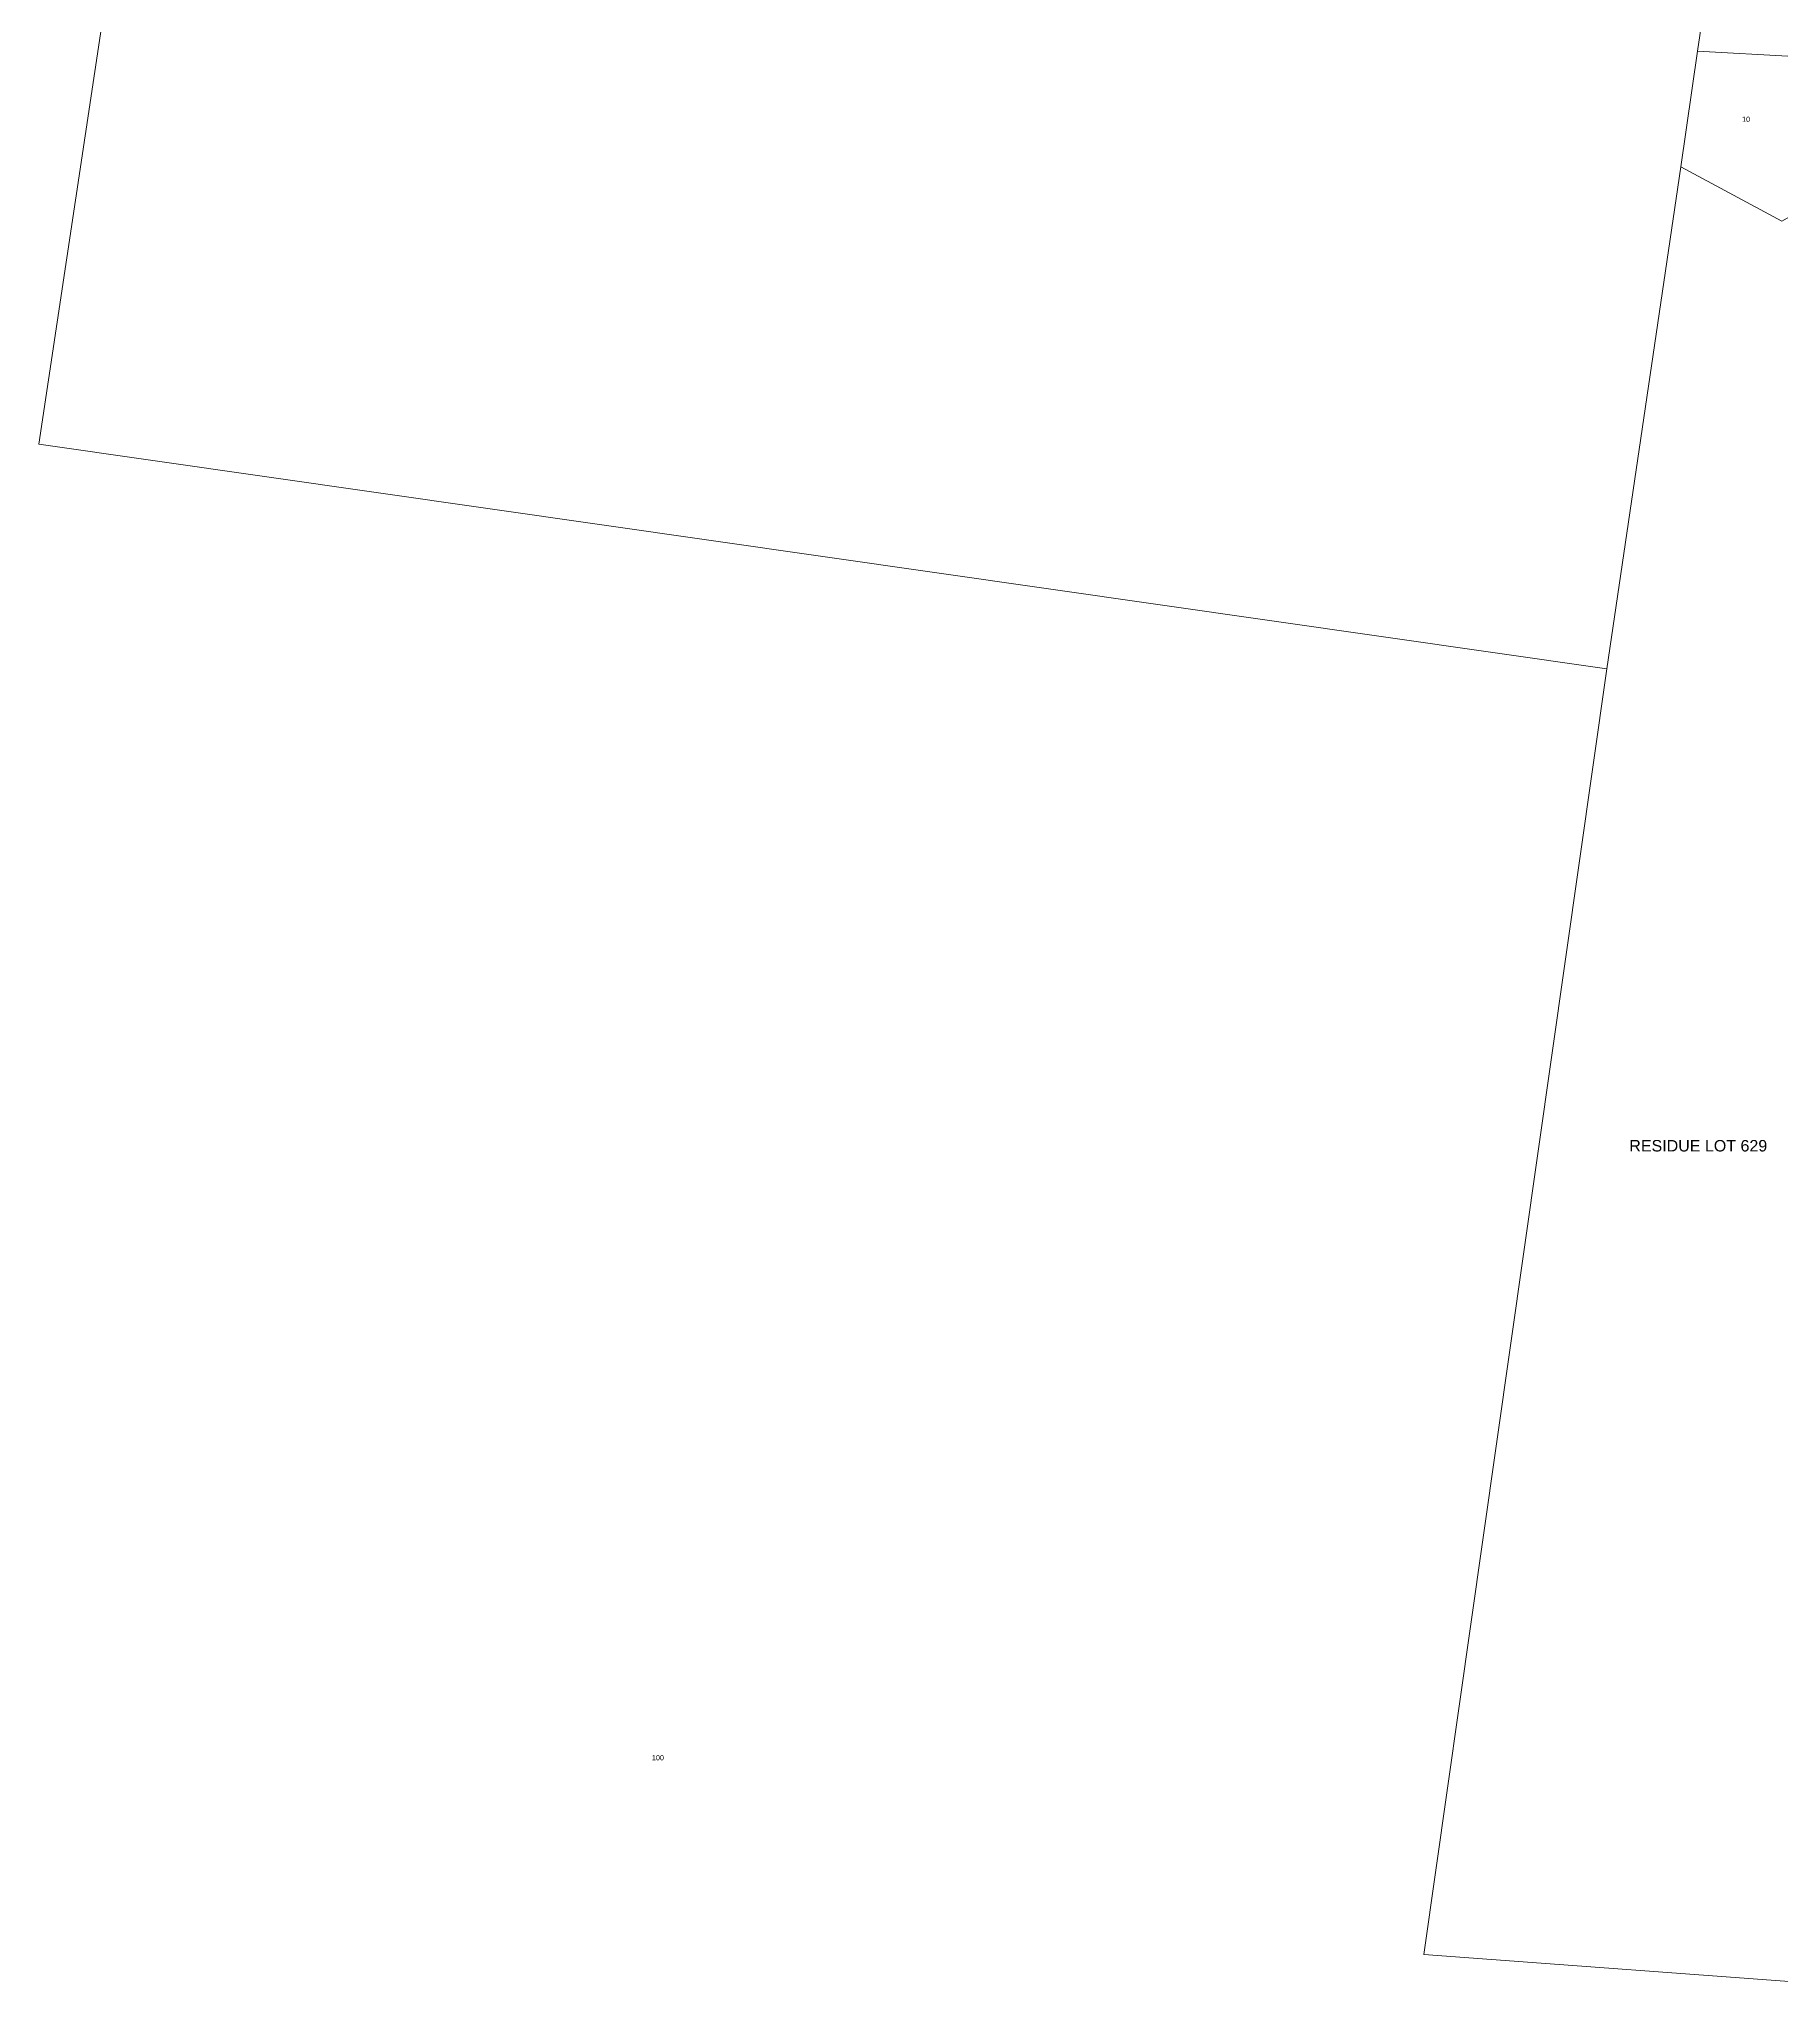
# Model space of a CAD drawing. Header units: metres. Extents: x 286486 to 288014, y 6149260 to 6150844.
# Drawn here: x 286486 to 287094, y 6149447 to 6150127 of the extents above; entities that cross this region are included whole.
import ezdxf

# ---------------------------------------------------------------- set-up
doc = ezdxf.new("R2010")
doc.units = ezdxf.units.M
doc.linetypes.add('IE Trench LV', pattern=[6.5, 5, -1.5])
doc.layers.add('Cadastre Developer_SP_NEW', color=2, linetype='Continuous', lineweight=5)
doc.layers.add('Cadastre Land Parcels_SP_EXT', color=9, linetype='Continuous', lineweight=5)
doc.layers.add('Notes_SP_MISC', color=7, linetype='Continuous')
doc.styles.add('iecARIAL', font='arial.ttf', dxfattribs={"height": 2})
doc.styles.get("Standard").update_dxf_attribs({"font": 'arial.ttf'})

msp = doc.modelspace()

# ---------------------------------------------------------------- linework, layer by layer
at = {"layer": 'Cadastre Developer_SP_NEW', "color": 2, "lineweight": 0}
msp.add_lwpolyline([(287094.61737, 6150063.04841), (287059.34262, 6150081.91034), (287033.57811, 6149906.77564), (286990.30458, 6149602.82566), (286969.61858, 6149458.1295), (287114.54185, 6149447.40141)], dxfattribs=at)
at = {"layer": 'Cadastre Land Parcels_SP_EXT', "linetype": 'Continuous'}
for points in [[(286669.79153, 6150535.72853), (286700.65318, 6150734.31315), (286674.14315, 6150753.96716), (286616.44296, 6150843.85143), (286583.34004, 6150630.92521), (286486.30922, 6149985.212), (287033.57811, 6149906.77564), (287059.34262, 6150081.91034), (287065.21329, 6150122.36994), (287067.25077, 6150136.40582), (287074.55111, 6150186.70074), (287085.03805, 6150258.95037), (287085.20517, 6150260.10037), (287094.0879, 6150321.30269), (287092.27293, 6150321.19006), (286998.19622, 6150315.32416), (286918.3036, 6150304.09964), (286918.92785, 6150455.10947), (286918.93368, 6150456.41688), (286897.58166, 6150456.41432), (286865.91962, 6150445.61813), (286669.79153, 6150535.72853)], [(287098.01579, 6150073.12345), (287100.94269, 6150098.55715), (287098.85857, 6150120.40958), (287065.21329, 6150122.36994), (287059.34262, 6150081.91034), (287094.61737, 6150063.04841), (287165.15052, 6150103.13446), (287164.00105, 6150103.63513), (287163.76688, 6150103.75102), (287163.30393, 6150103.99702), (287163.07603, 6150104.12502), (287162.6265, 6150104.3932), (287162.18731, 6150104.67745), (287161.97125, 6150104.82567), (287161.51316, 6150105.14341), (287161.13404, 6150105.45495), (287101.70809, 6150071.68592), (287098.01579, 6150073.12345)]]:
    msp.add_lwpolyline(points, close=True, dxfattribs=at)
msp.add_lwpolyline([(287094.61737, 6150063.04841), (287059.34262, 6150081.91034), (287033.57811, 6149906.77564), (286990.30458, 6149602.82566), (286969.61858, 6149458.1295), (287114.54185, 6149447.40141)], dxfattribs=at)

# ---------------------------------------------------------------- texts
at = {"layer": 'Cadastre Land Parcels_SP_EXT'}
for s, p in [('10', (287080.74265, 6150097.66336)), ('100', (286700.24572, 6149525.84456))]:
    msp.add_text(s, height=1.8, dxfattribs=at).set_placement(p)
at = {"layer": 'Notes_SP_MISC', "color": 2, "linetype": 'IE Trench LV', "insert": (287041.38205, 6149742.32378), "char_height": 4, "attachment_point": 1, "style": 'iecARIAL'}
msp.add_mtext_dynamic_manual_height_columns('RESIDUE LOT 629', width=67.8623725, gutter_width=10, heights=[0], dxfattribs=at)

doc.saveas('drawing.dxf')
